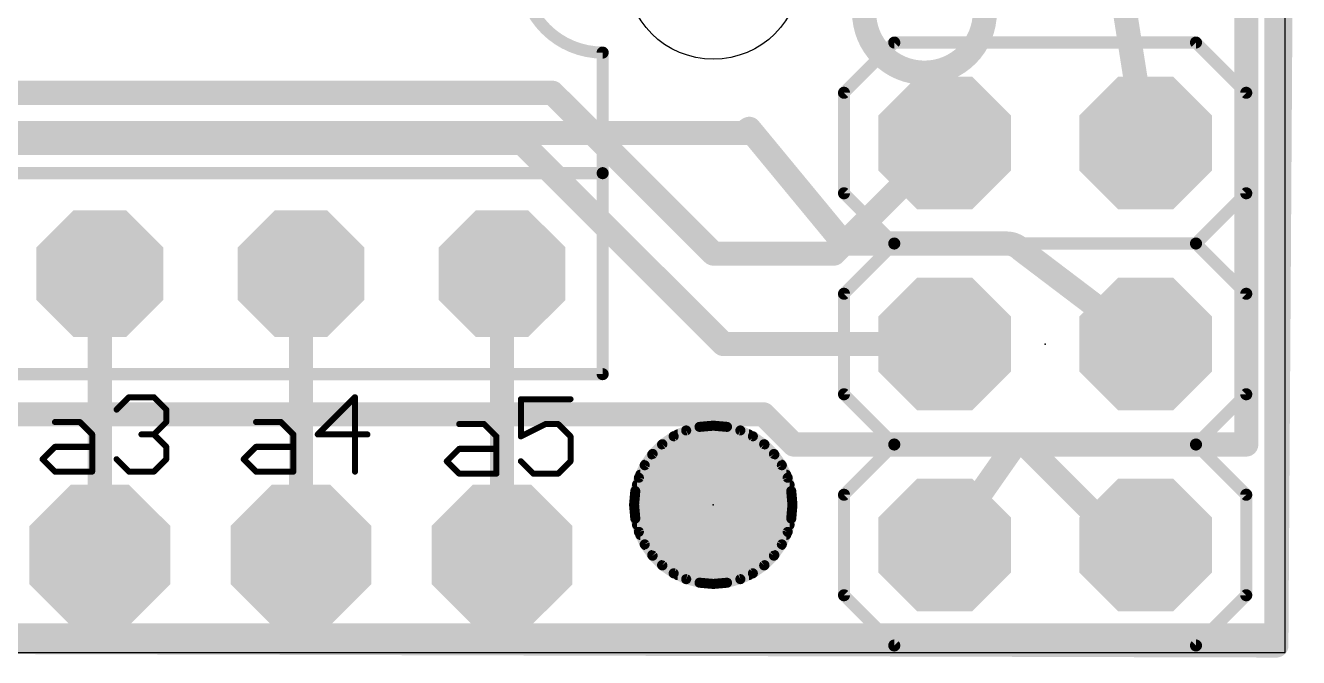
# Model space of a CAD drawing. Extents: x -0.4 to 69.7, y 0.1 to 20.6.
# Drawn here: x 53.67 to 69.75, y 0.1 to 8.09 of the extents above; entities that cross this region are included whole.
import ezdxf

# ---------------------------------------------------------------- set-up
doc = ezdxf.new("R2010")
doc.units = 0
for name, color, linetype in [('1', 12, 'CONTINUOUS'), ('16', 132, 'CONTINUOUS'), ('17', 110, 'CONTINUOUS'), ('20', 53, 'CONTINUOUS'), ('21', 253, 'CONTINUOUS'), ('23', 53, 'CONTINUOUS'), ('41', 12, 'CONTINUOUS'), ('51', 253, 'CONTINUOUS')]:
    doc.layers.add(name, color=color, linetype=linetype)

# ---------------------------------------------------------------- blocks, each defined once
blk = doc.blocks.new('OCTAGONP')
at = {"const_width": 0.5}
blk.add_lwpolyline([(-0.25, -0.1036), (-0.25, 0.1036), (-0.1036, 0.25), (0.1036, 0.25), (0.25, 0.1036), (0.25, -0.1036), (0.1036, -0.25), (-0.1036, -0.25), (-0.25, -0.1036), (-0.25, 0.1036)], dxfattribs=at)
blk = doc.blocks.new('RECT')
blk.add_solid([(-0.5, -0.5), (0.5, -0.5), (-0.5, 0.5), (0.5, 0.5)])
blk = doc.blocks.new('PIE')
at = {"const_width": 0.5}
blk.add_lwpolyline([(0, -0.25, 1), (0, 0.25, 1), (0, -0.25)], format="xyb", dxfattribs=at)

msp = doc.modelspace()

# ---------------------------------------------------------------- linework, layer by layer
at = {"layer": '1', "const_width": 0.3048}
for points in [[(69.469, 0.254), (69.469, 20.193)], [(67.437, 9.017), (67.818, 6.604)], [(69.088, 2.794), (69.088, 8.509)], [(36.576, 7.239), (60.325, 7.239)], [(60.325, 7.239), (62.357, 5.207)], [(36.83, 6.604), (59.944, 6.604)], [(59.944, 6.604), (62.484, 4.064)], [(63.881, 5.207), (65.278, 6.604)], [(62.357, 5.207), (63.881, 5.207)], [(54.61, 1.397), (54.61, 4.953)], [(57.15, 1.397), (57.15, 4.953)], [(59.69, 1.397), (59.69, 4.953)], [(59.69, 4.953), (59.817, 4.953)], [(62.484, 4.064), (65.278, 4.064)], [(65.278, 1.524), (66.167, 2.794)], [(66.167, 2.794), (69.088, 2.794)], [(22.987, 0.381), (69.469, 0.254)]]:
    msp.add_lwpolyline(points, dxfattribs=at)
at = {"layer": '1', "const_width": 0.1524}
for points in [[(60.3789, 7.2929, 1), (60.2711, 7.1851)], [(60.325, 7.1628, 1), (60.325, 7.3152)], [(59.9979, 6.6579, 1), (59.8901, 6.5501)], [(59.944, 6.5278, 1), (59.944, 6.6802)], [(65.3319, 6.5501, 1), (65.2241, 6.6579)], [(67.7427, 6.5921, 1), (67.8933, 6.6159)], [(62.357, 5.2832, 1), (62.357, 5.1308)], [(62.3031, 5.1531, 1), (62.4109, 5.2609)], [(63.8271, 5.2609, 1), (63.9349, 5.1531)], [(63.881, 5.1308, 1), (63.881, 5.2832)], [(54.6862, 4.953, 1), (54.5338, 4.953)], [(57.2262, 4.953, 1), (57.0738, 4.953)], [(59.7662, 4.953, 1), (59.6138, 4.953)], [(59.69, 5.0292, 1), (59.69, 4.8768)], [(59.817, 4.8768, 1), (59.817, 5.0292)], [(62.484, 4.1402, 1), (62.484, 3.9878)], [(62.4301, 4.0101, 1), (62.5379, 4.1179)], [(65.278, 3.9878, 1), (65.278, 4.1402)], [(66.167, 2.8702, 1), (66.167, 2.7178)], [(66.2294, 2.7503, 1), (66.1046, 2.8377)], [(69.088, 2.7178, 1), (69.088, 2.8702)], [(69.0118, 2.794, 1), (69.1642, 2.794)], [(65.2156, 1.5677, 1), (65.3404, 1.4803)], [(54.5338, 1.397, 1), (54.6862, 1.397)], [(57.0738, 1.397, 1), (57.2262, 1.397)], [(59.6138, 1.397, 1), (59.7662, 1.397)], [(69.3928, 0.254, 1), (69.5452, 0.254)], [(69.4688, 0.1778, 1), (69.4692, 0.3302)]]:
    msp.add_lwpolyline(points, format="xyb", dxfattribs=at)
at = {"layer": '16', "const_width": 0.3048}
for points in [[(69.596, 20.32), (69.469, 0.381)], [(62.8124, 6.7836), (64.008, 5.334)], [(40.894, 6.731), (62.7598, 6.731)], [(64.008, 5.334), (66.0618, 5.334)], [(66.2414, 5.2596), (67.818, 4.064)], [(46.101, 3.175), (62.992, 3.175)], [(62.992, 3.175), (63.373, 2.794)], [(63.373, 2.794), (66.294, 2.794)], [(66.294, 2.794), (67.564, 1.524)], [(67.564, 1.524), (67.818, 1.524)], [(69.469, 0.381), (-0.254, 0.381)]]:
    msp.add_lwpolyline(points, dxfattribs=at)
at = {"layer": '16'}
for points, const_width in [([(62.8124, 6.7836, 0.1989), (62.7598, 6.731)], 0.3048), ([(62.8712, 6.8321, 1), (62.7536, 6.7351)], 0.1524), ([(62.8416, 6.7132, 1), (62.7832, 6.854)], 0.1524), ([(62.6894, 6.7602, 1), (62.8302, 6.7018)], 0.1524), ([(62.7598, 6.6548, 1), (62.7598, 6.8072)], 0.1524), ([(64.008, 5.4102, 1), (64.008, 5.2578)], 0.1524), ([(66.2414, 5.2596, 0.199), (66.0618, 5.334)], 0.3048), ([(66.0618, 5.4102, 1), (66.0618, 5.2578)], 0.1524), ([(66.0618, 5.2578, 1), (66.0618, 5.4102)], 0.1524), ([(63.9492, 5.2855, 1), (64.0668, 5.3825)], 0.1524), ([(66.2874, 5.3203, 1), (66.1954, 5.1989)], 0.1524), ([(66.1875, 5.2057, 1), (66.2953, 5.3135)], 0.1524), ([(67.772, 4.0033, 1), (67.864, 4.1247)], 0.1524), ([(63.0459, 3.2289, 1), (62.9381, 3.1211)], 0.1524), ([(62.992, 3.0988, 1), (62.992, 3.2512)], 0.1524), ([(63.373, 2.8702, 1), (63.373, 2.7178)], 0.1524), ([(63.3191, 2.7401, 1), (63.4269, 2.8479)], 0.1524), ([(66.3479, 2.8479, 1), (66.2401, 2.7401)], 0.1524), ([(66.294, 2.7178, 1), (66.294, 2.8702)], 0.1524), ([(67.564, 1.6002, 1), (67.564, 1.4478)], 0.1524), ([(67.5101, 1.4701, 1), (67.6179, 1.5779)], 0.1524), ([(67.818, 1.4478, 1), (67.818, 1.6002)], 0.1524), ([(69.469, 0.3048, 1), (69.469, 0.4572)], 0.1524), ([(69.3928, 0.3815, 1), (69.5452, 0.3805)], 0.1524)]:
    msp.add_lwpolyline(points, format="xyb", dxfattribs=dict(at, const_width=const_width))
at = {"layer": '20'}
for p, q in [((69.581, 0.165), (69.581, 20.409)), ((0.132, 0.165), (69.581, 0.165))]:
    msp.add_line(p, q, dxfattribs=at)
msp.add_circle((62.357, 8.763), 1.1, dxfattribs=at)
at = {"layer": '21'}
for points, const_width in [([(60.96, 9.779, 1), (60.96, 7.747)], 0.1524), ([(65.024, 7.493, 1), (65.024, 9.017, 1), (65.024, 7.493)], 0.3048), ([(64.643, 7.9121, 1), (64.643, 7.8359)], 0.0762), ([(64.6699, 7.8471, 1), (64.6161, 7.9009)], 0.0762), ([(68.4799, 7.9009, 1), (68.4261, 7.8471)], 0.0762), ([(68.453, 7.8359, 1), (68.453, 7.9121)], 0.0762), ([(60.9981, 7.747, 1), (60.9219, 7.747)], 0.0762), ([(60.96, 7.7089, 1), (60.96, 7.7851)], 0.0762), ([(64.0461, 7.239, 1), (63.9699, 7.239)], 0.0762), ([(63.9811, 7.2659, 1), (64.0349, 7.2121)], 0.0762), ([(69.1261, 7.239, 1), (69.0499, 7.239)], 0.0762), ([(69.0611, 7.2121, 1), (69.1149, 7.2659)], 0.0762), ([(60.9981, 6.223, 1), (60.9219, 6.223)], 0.0762), ([(60.96, 6.1849, 1), (60.96, 6.2611)], 0.0762), ([(60.9219, 6.223, 1), (60.9981, 6.223)], 0.0762), ([(63.9699, 5.969, 1), (64.0461, 5.969)], 0.0762), ([(64.0349, 5.9959, 1), (63.9811, 5.9421)], 0.0762), ([(69.0499, 5.969, 1), (69.1261, 5.969)], 0.0762), ([(69.1149, 5.9421, 1), (69.0611, 5.9959)], 0.0762), ([(64.643, 5.3721, 1), (64.643, 5.2959)], 0.0762), ([(64.6699, 5.3071, 1), (64.6161, 5.3609)], 0.0762), ([(64.6161, 5.3071, 1), (64.6699, 5.3609)], 0.0762), ([(68.4799, 5.3609, 1), (68.4261, 5.3071)], 0.0762), ([(68.4261, 5.3609, 1), (68.4799, 5.3071)], 0.0762), ([(68.453, 5.2959, 1), (68.453, 5.3721)], 0.0762), ([(64.0461, 4.699, 1), (63.9699, 4.699)], 0.0762), ([(63.9811, 4.7259, 1), (64.0349, 4.6721)], 0.0762), ([(69.1261, 4.699, 1), (69.0499, 4.699)], 0.0762), ([(69.0611, 4.6721, 1), (69.1149, 4.7259)], 0.0762), ([(60.9219, 3.683, 1), (60.9981, 3.683)], 0.0762), ([(60.96, 3.6449, 1), (60.96, 3.7211)], 0.0762), ([(54.9784, 3.4108, 1), (54.9784, 3.3727)], 0.0381), ([(54.9919, 3.3782, 1), (54.9649, 3.4052)], 0.0381), ([(55.3054, 3.4052, 1), (55.2784, 3.3782)], 0.0381), ([(55.2919, 3.3727, 1), (55.2919, 3.4108)], 0.0381), ([(57.851, 3.3917, 1), (57.8129, 3.3917)], 0.0381), ([(57.8454, 3.3782, 1), (57.8184, 3.4052)], 0.0381), ([(59.927, 3.3854, 1), (59.927, 3.3473)], 0.0381), ([(59.9461, 3.3663, 1), (59.908, 3.3663)], 0.0381), ([(60.5541, 3.3473, 1), (60.5541, 3.3854)], 0.0381), ([(63.9699, 3.429, 1), (64.0461, 3.429)], 0.0762), ([(64.0349, 3.4559, 1), (63.9811, 3.4021)], 0.0762), ([(69.0499, 3.429, 1), (69.1261, 3.429)], 0.0762), ([(69.1149, 3.4021, 1), (69.0611, 3.4559)], 0.0762), ([(54.8081, 3.2484, 1), (54.8351, 3.2215)], 0.0381), ([(55.4677, 3.2349, 1), (55.4296, 3.2349)], 0.0381), ([(55.4352, 3.2215, 1), (55.4622, 3.2484)], 0.0381), ([(54.0429, 3.0972, 1), (54.0429, 3.0591)], 0.0381), ([(54.3699, 3.0916, 1), (54.3429, 3.0647)], 0.0381), ([(54.3564, 3.0591, 1), (54.3564, 3.0972)], 0.0381), ([(55.4296, 3.0782, 1), (55.4677, 3.0782)], 0.0381), ([(55.4622, 3.0647, 1), (55.4352, 3.0916)], 0.0381), ([(56.5829, 3.0972, 1), (56.5829, 3.0591)], 0.0381), ([(56.9099, 3.0916, 1), (56.8829, 3.0647)], 0.0381), ([(56.8964, 3.0591, 1), (56.8964, 3.0972)], 0.0381), ([(59.1483, 3.0718, 1), (59.1483, 3.0337)], 0.0381), ([(59.4753, 3.0662, 1), (59.4483, 3.0393)], 0.0381), ([(59.4618, 3.0337, 1), (59.4618, 3.0718)], 0.0381), ([(60.2406, 3.0718, 1), (60.2406, 3.0337)], 0.0381), ([(60.2491, 3.0357, 1), (60.232, 3.0698)], 0.0381), ([(60.4108, 3.0662, 1), (60.3838, 3.0393)], 0.0381), ([(60.3973, 3.0337, 1), (60.3973, 3.0718)], 0.0381), ([(54.5322, 2.9214, 1), (54.4941, 2.9214)], 0.0381), ([(54.4997, 2.9079, 1), (54.5266, 2.9349)], 0.0381), ([(55.1352, 2.9405, 1), (55.1352, 2.9024)], 0.0381), ([(55.3054, 2.9349, 1), (55.2784, 2.9079)], 0.0381), ([(55.2784, 2.9349, 1), (55.3054, 2.9079)], 0.0381), ([(55.2919, 2.9024, 1), (55.2919, 2.9405)], 0.0381), ([(57.0722, 2.9214, 1), (57.0341, 2.9214)], 0.0381), ([(57.0397, 2.9079, 1), (57.0666, 2.9349)], 0.0381), ([(57.3616, 2.9405, 1), (57.3616, 2.9024)], 0.0381), ([(57.3481, 2.9349, 1), (57.3751, 2.9079)], 0.0381), ([(57.9887, 2.9024, 1), (57.9887, 2.9405)], 0.0381), ([(59.6376, 2.896, 1), (59.5995, 2.896)], 0.0381), ([(59.6051, 2.8825, 1), (59.632, 2.9095)], 0.0381), ([(59.9185, 2.913, 1), (59.9355, 2.879)], 0.0381), ([(59.908, 2.896, 1), (59.9461, 2.896)], 0.0381), ([(60.5731, 2.896, 1), (60.535, 2.896)], 0.0381), ([(60.5406, 2.8825, 1), (60.5676, 2.9095)], 0.0381), ([(54.0429, 2.7837, 1), (54.0429, 2.7456)], 0.0381), ([(54.0563, 2.7512, 1), (54.0294, 2.7781)], 0.0381), ([(54.5132, 2.7456, 1), (54.5132, 2.7837)], 0.0381), ([(55.4677, 2.7646, 1), (55.4296, 2.7646)], 0.0381), ([(55.4352, 2.7512, 1), (55.4622, 2.7781)], 0.0381), ([(56.5829, 2.7837, 1), (56.5829, 2.7456)], 0.0381), ([(56.5963, 2.7512, 1), (56.5694, 2.7781)], 0.0381), ([(57.0532, 2.7456, 1), (57.0532, 2.7837)], 0.0381), ([(59.1483, 2.7583, 1), (59.1483, 2.7202)], 0.0381), ([(59.1617, 2.7258, 1), (59.1348, 2.7527)], 0.0381), ([(59.6186, 2.7202, 1), (59.6186, 2.7583)], 0.0381), ([(64.643, 2.8321, 1), (64.643, 2.7559)], 0.0762), ([(64.6699, 2.7671, 1), (64.6161, 2.8209)], 0.0762), ([(64.6161, 2.7671, 1), (64.6699, 2.8209)], 0.0762), ([(68.4799, 2.8209, 1), (68.4261, 2.7671)], 0.0762), ([(68.4261, 2.8209, 1), (68.4799, 2.7671)], 0.0762), ([(68.453, 2.7559, 1), (68.453, 2.8321)], 0.0762), ([(53.8996, 2.6213, 1), (53.8726, 2.5944)], 0.0381), ([(53.8726, 2.6213, 1), (53.8996, 2.5944)], 0.0381), ([(54.8351, 2.6213, 1), (54.8081, 2.5944)], 0.0381), ([(55.4296, 2.6079, 1), (55.4677, 2.6079)], 0.0381), ([(55.4622, 2.5944, 1), (55.4352, 2.6213)], 0.0381), ([(56.4396, 2.6213, 1), (56.4126, 2.5944)], 0.0381), ([(56.4126, 2.6213, 1), (56.4396, 2.5944)], 0.0381), ([(59.005, 2.5959, 1), (58.978, 2.569)], 0.0381), ([(58.978, 2.5959, 1), (59.005, 2.569)], 0.0381), ([(59.9405, 2.5959, 1), (59.9135, 2.569)], 0.0381), ([(60.535, 2.5825, 1), (60.5731, 2.5825)], 0.0381), ([(60.5676, 2.569, 1), (60.5406, 2.5959)], 0.0381), ([(54.0429, 2.4702, 1), (54.0429, 2.4321)], 0.0381), ([(54.0294, 2.4376, 1), (54.0563, 2.4646)], 0.0381), ([(54.4941, 2.4511, 1), (54.5322, 2.4511)], 0.0381), ([(54.5132, 2.4321, 1), (54.5132, 2.4702)], 0.0381), ([(54.9784, 2.4702, 1), (54.9784, 2.4321)], 0.0381), ([(54.9649, 2.4376, 1), (54.9919, 2.4646)], 0.0381), ([(55.2784, 2.4646, 1), (55.3054, 2.4376)], 0.0381), ([(55.2919, 2.4321, 1), (55.2919, 2.4702)], 0.0381), ([(56.5829, 2.4702, 1), (56.5829, 2.4321)], 0.0381), ([(56.5694, 2.4376, 1), (56.5963, 2.4646)], 0.0381), ([(57.0341, 2.4511, 1), (57.0722, 2.4511)], 0.0381), ([(57.0532, 2.4321, 1), (57.0532, 2.4702)], 0.0381), ([(57.8129, 2.4511, 1), (57.851, 2.4511)], 0.0381), ([(59.1483, 2.4447, 1), (59.1483, 2.4066)], 0.0381), ([(59.1348, 2.4122, 1), (59.1617, 2.4392)], 0.0381), ([(59.5995, 2.4257, 1), (59.6376, 2.4257)], 0.0381), ([(59.6186, 2.4066, 1), (59.6186, 2.4447)], 0.0381), ([(60.0838, 2.4447, 1), (60.0838, 2.4066)], 0.0381), ([(60.0703, 2.4122, 1), (60.0973, 2.4392)], 0.0381), ([(60.3838, 2.4392, 1), (60.4108, 2.4122)], 0.0381), ([(60.3973, 2.4066, 1), (60.3973, 2.4447)], 0.0381), ([(64.0461, 2.159, 1), (63.9699, 2.159)], 0.0762), ([(63.9811, 2.1859, 1), (64.0349, 2.1321)], 0.0762), ([(69.1261, 2.159, 1), (69.0499, 2.159)], 0.0762), ([(69.0611, 2.1321, 1), (69.1149, 2.1859)], 0.0762), ([(64.0349, 0.9159, 1), (63.9811, 0.8621)], 0.0762), ([(69.1149, 0.8621, 1), (69.0611, 0.9159)], 0.0762), ([(63.9699, 0.889, 1), (64.0461, 0.889)], 0.0762), ([(69.0499, 0.889, 1), (69.1261, 0.889)], 0.0762), ([(64.643, 0.2921, 1), (64.643, 0.2159)], 0.0762), ([(68.453, 0.2159, 1), (68.453, 0.2921)], 0.0762), ([(64.6161, 0.2271, 1), (64.6699, 0.2809)], 0.0762), ([(68.4261, 0.2809, 1), (68.4799, 0.2271)], 0.0762)]:
    msp.add_lwpolyline(points, format="xyb", dxfattribs=dict(at, const_width=const_width))
for points, const_width in [([(64.643, 7.874), (64.008, 7.239)], 0.1524), ([(64.643, 7.874), (68.453, 7.874)], 0.1524), ([(68.453, 7.874), (69.088, 7.239)], 0.1524), ([(60.96, 6.223), (60.96, 7.747)], 0.1524), ([(64.008, 7.239), (64.008, 5.969)], 0.1524), ([(69.088, 7.239), (69.088, 5.969)], 0.1524), ([(60.96, 6.223), (25.4, 6.223)], 0.1524), ([(60.96, 3.683), (60.96, 6.223)], 0.1524), ([(64.008, 5.969), (64.643, 5.334)], 0.1524), ([(69.088, 5.969), (68.453, 5.334)], 0.1524), ([(64.643, 5.334), (64.008, 4.699)], 0.1524), ([(68.453, 5.334), (64.643, 5.334)], 0.1524), ([(68.453, 5.334), (69.088, 4.699)], 0.1524), ([(64.008, 4.699), (64.008, 3.429)], 0.1524), ([(69.088, 4.699), (69.088, 3.429)], 0.1524), ([(25.4, 3.683), (60.96, 3.683)], 0.1524), ([(54.8216, 3.2349), (54.9784, 3.3917)], 0.0762), ([(54.9784, 3.3917), (55.2919, 3.3917)], 0.0762), ([(55.2919, 3.3917), (55.4487, 3.2349)], 0.0762), ([(57.8319, 3.3917), (57.3616, 2.9214)], 0.0762), ([(57.8319, 2.4511), (57.8319, 3.3917)], 0.0762), ([(60.5541, 3.3663), (59.927, 3.3663)], 0.0762), ([(59.927, 3.3663), (59.927, 2.896)], 0.0762), ([(64.008, 3.429), (64.643, 2.794)], 0.1524), ([(69.088, 3.429), (68.453, 2.794)], 0.1524), ([(55.4487, 3.2349), (55.4487, 3.0782)], 0.0762), ([(54.0429, 3.0782), (54.3564, 3.0782)], 0.0762), ([(54.3564, 3.0782), (54.5132, 2.9214)], 0.0762), ([(55.4487, 3.0782), (55.2919, 2.9214)], 0.0762), ([(56.5829, 3.0782), (56.8964, 3.0782)], 0.0762), ([(56.8964, 3.0782), (57.0532, 2.9214)], 0.0762), ([(59.1483, 3.0528), (59.4618, 3.0528)], 0.0762), ([(59.4618, 3.0528), (59.6186, 2.896)], 0.0762), ([(59.927, 2.896), (60.2406, 3.0528)], 0.0762), ([(60.2406, 3.0528), (60.3973, 3.0528)], 0.0762), ([(60.3973, 3.0528), (60.5541, 2.896)], 0.0762), ([(54.5132, 2.9214), (54.5132, 2.4511)], 0.0762), ([(55.2919, 2.9214), (55.1352, 2.9214)], 0.0762), ([(55.2919, 2.9214), (55.4487, 2.7646)], 0.0762), ([(57.0532, 2.9214), (57.0532, 2.4511)], 0.0762), ([(57.3616, 2.9214), (57.9887, 2.9214)], 0.0762), ([(59.6186, 2.896), (59.6186, 2.4257)], 0.0762), ([(60.5541, 2.896), (60.5541, 2.5825)], 0.0762), ([(53.8861, 2.6079), (54.0429, 2.7646)], 0.0762), ([(54.0429, 2.7646), (54.5132, 2.7646)], 0.0762), ([(55.4487, 2.7646), (55.4487, 2.6079)], 0.0762), ([(56.4261, 2.6079), (56.5829, 2.7646)], 0.0762), ([(56.5829, 2.7646), (57.0532, 2.7646)], 0.0762), ([(58.9915, 2.5825), (59.1483, 2.7392)], 0.0762), ([(59.1483, 2.7392), (59.6186, 2.7392)], 0.0762), ([(64.643, 2.794), (64.008, 2.159)], 0.1524), ([(68.453, 2.794), (64.643, 2.794)], 0.1524), ([(68.453, 2.794), (69.088, 2.159)], 0.1524), ([(54.0429, 2.4511), (53.8861, 2.6079)], 0.0762), ([(54.9784, 2.4511), (54.8216, 2.6079)], 0.0762), ([(55.4487, 2.6079), (55.2919, 2.4511)], 0.0762), ([(56.5829, 2.4511), (56.4261, 2.6079)], 0.0762), ([(59.1483, 2.4257), (58.9915, 2.5825)], 0.0762), ([(60.0838, 2.4257), (59.927, 2.5825)], 0.0762), ([(60.5541, 2.5825), (60.3973, 2.4257)], 0.0762), ([(54.5132, 2.4511), (54.0429, 2.4511)], 0.0762), ([(55.2919, 2.4511), (54.9784, 2.4511)], 0.0762), ([(57.0532, 2.4511), (56.5829, 2.4511)], 0.0762), ([(59.6186, 2.4257), (59.1483, 2.4257)], 0.0762), ([(60.3973, 2.4257), (60.0838, 2.4257)], 0.0762), ([(64.008, 2.159), (64.008, 0.889)], 0.1524), ([(69.088, 2.159), (69.088, 0.889)], 0.1524), ([(64.008, 0.889), (64.643, 0.254)], 0.1524), ([(69.088, 0.889), (68.453, 0.254)], 0.1524), ([(68.453, 0.254), (64.643, 0.254)], 0.1524)]:
    msp.add_lwpolyline(points, dxfattribs=dict(at, const_width=const_width))
at = {"layer": '23'}
for p in [(66.548, 4.064), (62.357, 2.032)]:
    msp.add_point(p, dxfattribs=at)
at = {"layer": '41', "const_width": 0.127}
for points in [[(62.1834, 3.0168), (62.015, 2.9717)], [(62.357, 3.032), (62.1834, 3.0168)], [(62.5306, 3.0168), (62.357, 3.032)], [(62.699, 2.9717), (62.5306, 3.0168)], [(61.857, 2.898), (61.7142, 2.798)], [(62.015, 2.9717), (61.857, 2.898)], [(61.9063, 2.921), (62.8077, 2.921)], [(62.857, 2.898), (62.699, 2.9717)], [(62.9998, 2.798), (62.857, 2.898)], [(61.591, 2.6748), (61.491, 2.532)], [(61.7142, 2.798), (61.591, 2.6748)], [(61.7102, 2.794), (63.0038, 2.794)], [(63.123, 2.6748), (62.9998, 2.798)], [(63.223, 2.532), (63.123, 2.6748)], [(61.491, 2.532), (61.4173, 2.374)], [(61.4966, 2.54), (63.2174, 2.54)], [(61.5855, 2.667), (63.1285, 2.667)], [(63.2967, 2.374), (63.223, 2.532)], [(61.4173, 2.374), (61.3722, 2.2056)], [(61.4355, 2.413), (63.2785, 2.413)], [(63.3418, 2.2056), (63.2967, 2.374)], [(61.3722, 2.2056), (61.357, 2.032)], [(61.3937, 2.286), (63.3203, 2.286)], [(63.357, 2.032), (63.3418, 2.2056)], [(61.357, 2.032), (61.3722, 1.8584)], [(61.357, 2.032), (63.357, 2.032)], [(61.3681, 2.159), (63.3459, 2.159)], [(63.3418, 1.8584), (63.357, 2.032)], [(61.3681, 1.905), (63.3459, 1.905)], [(61.3722, 1.8584), (61.4173, 1.69)], [(61.3937, 1.778), (63.3203, 1.778)], [(63.2967, 1.69), (63.3418, 1.8584)], [(61.4173, 1.69), (61.491, 1.532)], [(61.4355, 1.651), (63.2785, 1.651)], [(63.223, 1.532), (63.2967, 1.69)], [(61.491, 1.532), (61.591, 1.3892)], [(61.4966, 1.524), (63.2174, 1.524)], [(61.5855, 1.397), (63.1285, 1.397)], [(61.591, 1.3892), (61.7142, 1.266)], [(62.9998, 1.266), (63.123, 1.3892)], [(63.123, 1.3892), (63.223, 1.532)], [(61.7102, 1.27), (63.0038, 1.27)], [(61.7142, 1.266), (61.857, 1.166)], [(62.857, 1.166), (62.9998, 1.266)], [(61.857, 1.166), (62.015, 1.0923)], [(61.9063, 1.143), (62.8077, 1.143)], [(62.015, 1.0923), (62.1834, 1.0472)], [(62.5306, 1.0472), (62.699, 1.0923)], [(62.699, 1.0923), (62.857, 1.166)], [(62.1834, 1.0472), (62.357, 1.032)], [(62.357, 1.032), (62.5306, 1.0472)]]:
    msp.add_lwpolyline(points, dxfattribs=at)
at = {"layer": '41', "const_width": 0.0635}
for points in [[(62.1806, 3.0484, 1), (62.1861, 2.9852)], [(62.1916, 2.9861, 1), (62.1751, 3.0475)], [(62.3598, 3.0636, 1), (62.3542, 3.0004)], [(62.3598, 3.0004, 1), (62.3542, 3.0636)], [(62.5389, 3.0475, 1), (62.5224, 2.9861)], [(62.5279, 2.9852, 1), (62.5334, 3.0484)], [(61.8436, 2.9268, 1), (61.8704, 2.8692)], [(61.8752, 2.872, 1), (61.8388, 2.924)], [(61.9063, 2.9528, 1), (61.9063, 2.8893)], [(62.0068, 3.0024, 1), (62.0232, 2.941)], [(62.0284, 2.9429, 1), (62.0016, 3.0005)], [(62.7124, 3.0005, 1), (62.6856, 2.9429)], [(62.6908, 2.941, 1), (62.7072, 3.0024)], [(62.8077, 2.8893, 1), (62.8077, 2.9528)], [(62.8752, 2.924, 1), (62.8388, 2.872)], [(62.8436, 2.8692, 1), (62.8704, 2.9268)], [(61.617, 2.6566, 1), (61.5649, 2.693)], [(61.7102, 2.8258, 1), (61.7102, 2.7622)], [(61.696, 2.8241, 1), (61.7324, 2.772)], [(61.7367, 2.7756, 1), (61.6918, 2.8205)], [(63.0222, 2.8205, 1), (62.9773, 2.7756)], [(62.9816, 2.772, 1), (63.018, 2.8241)], [(63.0038, 2.7622, 1), (63.0038, 2.8258)], [(63.1491, 2.693, 1), (63.097, 2.6566)], [(61.465, 2.5502, 1), (61.517, 2.5138)], [(61.5198, 2.5186, 1), (61.4622, 2.5454)], [(61.4966, 2.5718, 1), (61.4966, 2.5082)], [(61.5855, 2.6988, 1), (61.5855, 2.6353)], [(61.5685, 2.6972, 1), (61.6134, 2.6523)], [(63.1006, 2.6523, 1), (63.1455, 2.6972)], [(63.1285, 2.6353, 1), (63.1285, 2.6988)], [(63.2518, 2.5454, 1), (63.1942, 2.5186)], [(63.197, 2.5138, 1), (63.249, 2.5502)], [(63.2174, 2.5082, 1), (63.2174, 2.5718)], [(61.3885, 2.3874, 1), (61.4461, 2.3606)], [(61.448, 2.3658, 1), (61.3866, 2.3822)], [(61.4355, 2.4448, 1), (61.4355, 2.3813)], [(63.3274, 2.3822, 1), (63.266, 2.3658)], [(63.2679, 2.3606, 1), (63.3255, 2.3874)], [(63.2785, 2.3813, 1), (63.2785, 2.4448)], [(61.4038, 2.2029, 1), (61.3406, 2.2084)], [(61.3937, 2.3178, 1), (61.3937, 2.2542)], [(63.3734, 2.2084, 1), (63.3102, 2.2029)], [(63.3203, 2.2542, 1), (63.3203, 2.3178)], [(61.357, 2.0638, 1), (61.357, 2.0002)], [(61.3886, 2.0348, 1), (61.3254, 2.0292)], [(61.3681, 2.1908, 1), (61.3681, 2.1273)], [(61.3415, 2.2139, 1), (61.4029, 2.1974)], [(63.3111, 2.1974, 1), (63.3725, 2.2139)], [(63.3886, 2.0292, 1), (63.3254, 2.0348)], [(63.3459, 2.1273, 1), (63.3459, 2.1908)], [(63.357, 2.0002, 1), (63.357, 2.0638)], [(61.3254, 2.0348, 1), (61.3886, 2.0292)], [(61.3681, 1.9367, 1), (61.3681, 1.8733)], [(63.3254, 2.0292, 1), (63.3886, 2.0348)], [(63.3459, 1.8733, 1), (63.3459, 1.9367)], [(61.4029, 1.8666, 1), (61.3415, 1.8501)], [(61.3406, 1.8556, 1), (61.4038, 1.8611)], [(61.3937, 1.8097, 1), (61.3937, 1.7463)], [(63.3102, 1.8611, 1), (63.3734, 1.8556)], [(63.3725, 1.8501, 1), (63.3111, 1.8666)], [(63.3203, 1.7463, 1), (63.3203, 1.8097)], [(61.4461, 1.7034, 1), (61.3885, 1.6766)], [(61.3866, 1.6818, 1), (61.448, 1.6982)], [(61.4355, 1.6827, 1), (61.4355, 1.6193)], [(63.266, 1.6982, 1), (63.3274, 1.6818)], [(63.3255, 1.6766, 1), (63.2679, 1.7034)], [(63.2785, 1.6193, 1), (63.2785, 1.6827)], [(61.517, 1.5502, 1), (61.465, 1.5138)], [(61.4622, 1.5186, 1), (61.5198, 1.5454)], [(61.4966, 1.5557, 1), (61.4966, 1.4923)], [(61.5855, 1.4287, 1), (61.5855, 1.3653)], [(61.6134, 1.4117, 1), (61.5685, 1.3668)], [(63.1455, 1.3668, 1), (63.1006, 1.4117)], [(63.1285, 1.3653, 1), (63.1285, 1.4287)], [(63.1942, 1.5454, 1), (63.2518, 1.5186)], [(63.249, 1.5138, 1), (63.197, 1.5502)], [(63.2174, 1.4923, 1), (63.2174, 1.5557)], [(61.5649, 1.371, 1), (61.617, 1.4074)], [(61.7102, 1.3017, 1), (61.7102, 1.2383)], [(61.7324, 1.292, 1), (61.696, 1.2399)], [(61.6918, 1.2435, 1), (61.7367, 1.2884)], [(62.9773, 1.2884, 1), (63.0222, 1.2435)], [(63.018, 1.2399, 1), (62.9816, 1.292)], [(63.0038, 1.2383, 1), (63.0038, 1.3017)], [(63.097, 1.4074, 1), (63.1491, 1.371)], [(61.8704, 1.1948, 1), (61.8436, 1.1372)], [(61.8388, 1.14, 1), (61.8752, 1.192)], [(61.9063, 1.1747, 1), (61.9063, 1.1113)], [(62.0232, 1.123, 1), (62.0068, 1.0616)], [(62.0016, 1.0635, 1), (62.0284, 1.1211)], [(62.6856, 1.1211, 1), (62.7124, 1.0635)], [(62.7072, 1.0616, 1), (62.6908, 1.123)], [(62.8077, 1.1113, 1), (62.8077, 1.1747)], [(62.8388, 1.192, 1), (62.8752, 1.14)], [(62.8704, 1.1372, 1), (62.8436, 1.1948)], [(62.1861, 1.0788, 1), (62.1806, 1.0156)], [(62.1751, 1.0165, 1), (62.1916, 1.0779)], [(62.3542, 1.0636, 1), (62.3598, 1.0004)], [(62.3542, 1.0004, 1), (62.3598, 1.0636)], [(62.5224, 1.0779, 1), (62.5389, 1.0165)], [(62.5334, 1.0156, 1), (62.5279, 1.0788)]]:
    msp.add_lwpolyline(points, format="xyb", dxfattribs=at)

# ---------------------------------------------------------------- block references
at = {"layer": '1'}
msp.add_blockref('PIE', (62.357, 2.032), dxfattribs=at)
at = {"layer": '17'}
for p, xscale, yscale, rotation in [((65.278, 6.604), 1.6764, 1.6764, 270), ((65.278, 6.604), 1.6764, 1.6764, 270), ((67.818, 6.604), 1.6764, 1.6764, 270), ((67.818, 6.604), 1.6764, 1.6764, 270), ((54.61, 4.953), 1.6002, 1.6002, 180), ((54.61, 4.953), 1.6002, 1.6002, 180), ((57.15, 4.953), 1.6002, 1.6002, 180), ((57.15, 4.953), 1.6002, 1.6002, 180), ((59.69, 4.953), 1.6002, 1.6002, 180), ((59.69, 4.953), 1.6002, 1.6002, 180), ((65.278, 4.064), 1.6764, 1.6764, 270), ((65.278, 4.064), 1.6764, 1.6764, 270), ((67.818, 4.064), 1.6764, 1.6764, 270), ((67.818, 4.064), 1.6764, 1.6764, 270), ((54.61, 1.397), 1.778, 1.778, 90), ((54.61, 1.397), 1.778, 1.778, 90), ((57.15, 1.397), 1.778, 1.778, 90), ((57.15, 1.397), 1.778, 1.778, 90), ((59.69, 1.397), 1.778, 1.778, 90), ((59.69, 1.397), 1.778, 1.778, 90), ((65.278, 1.524), 1.6764, 1.6764, 270), ((65.278, 1.524), 1.6764, 1.6764, 270), ((67.818, 1.524), 1.6764, 1.6764, 270), ((67.818, 1.524), 1.6764, 1.6764, 270)]:
    msp.add_blockref('OCTAGONP', p, dxfattribs=dict(at, xscale=xscale, yscale=yscale, rotation=rotation))
at = {"layer": '51', "xscale": 0.508, "yscale": 0.508, "rotation": 270}
for p in [(65.278, 6.604), (67.818, 6.604), (65.278, 4.064), (67.818, 4.064), (65.278, 1.524), (67.818, 1.524)]:
    msp.add_blockref('RECT', p, dxfattribs=at)
at = {"layer": '51', "xscale": 0.508, "yscale": 0.508}
for p in [(54.61, 1.397), (57.15, 1.397), (59.69, 1.397)]:
    msp.add_blockref('RECT', p, dxfattribs=at)

doc.saveas('drawing.dxf')
